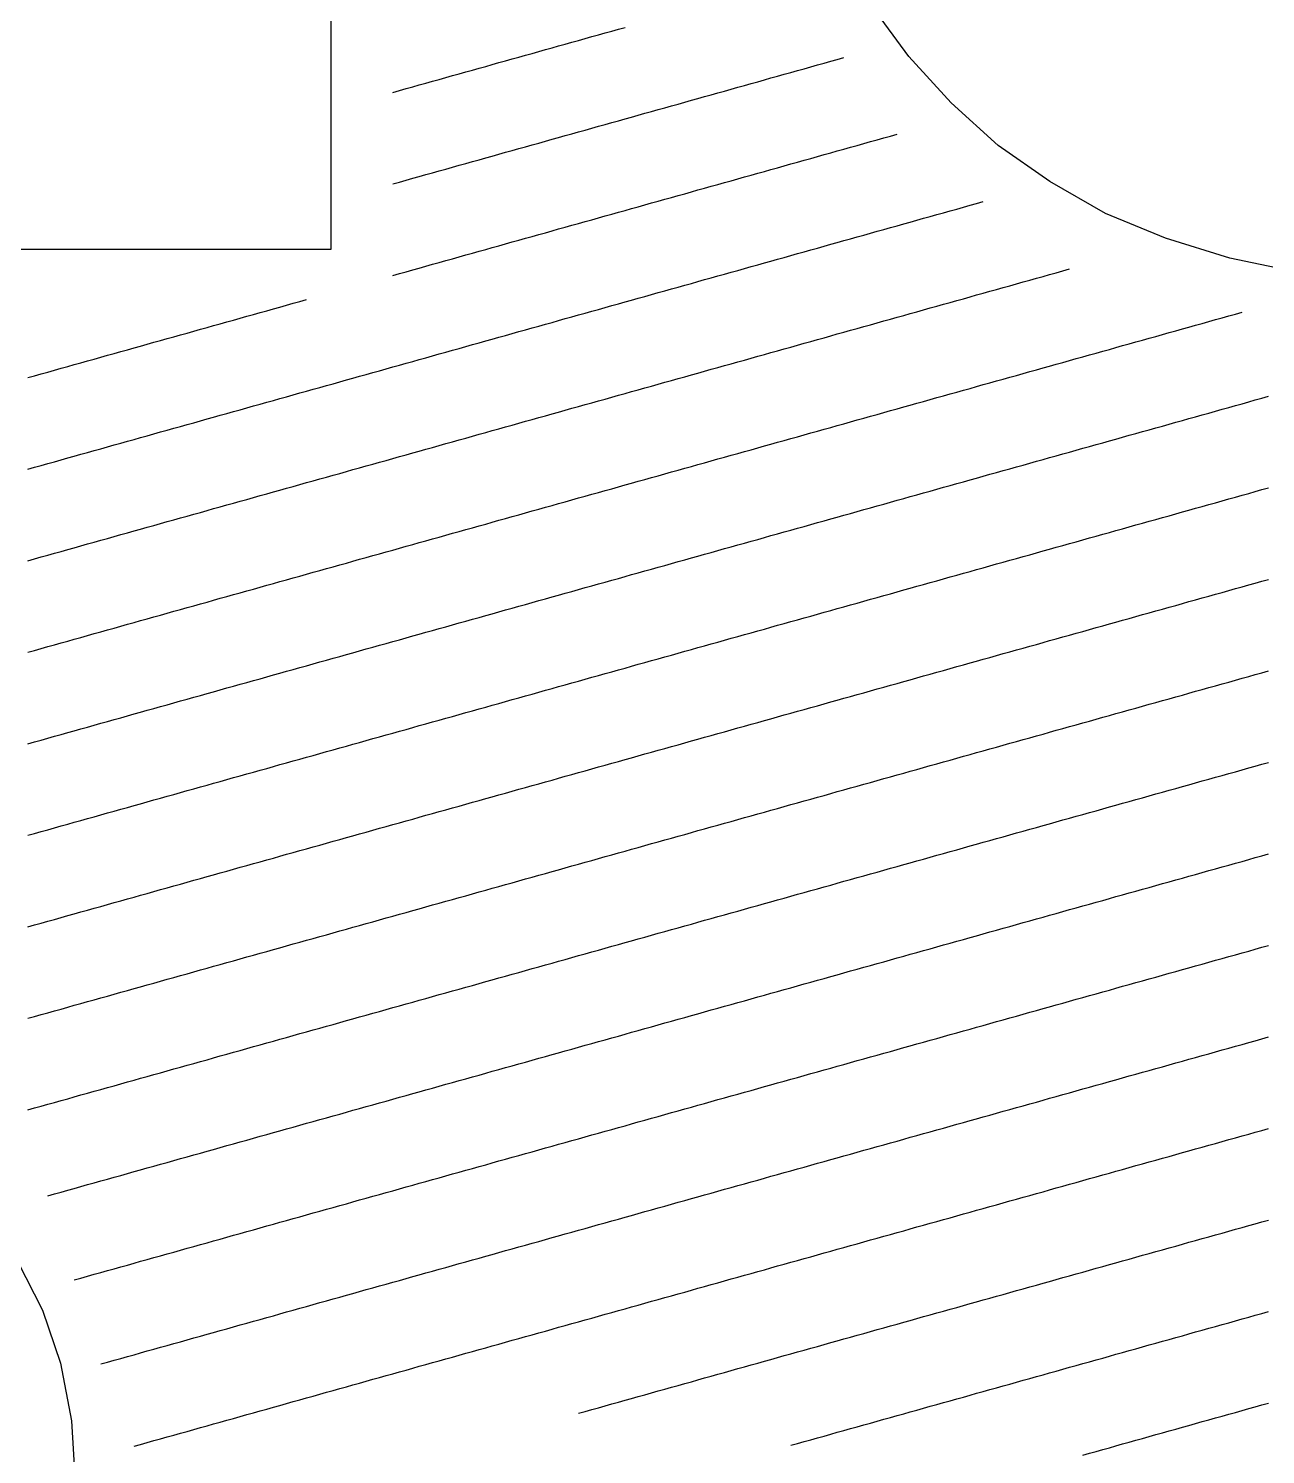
# Model space of a CAD drawing. Header units: millimetres. Extents: x 7 to 193, y 7 to 313.
# Drawn here: x 48.98 to 92.24, y 94.06 to 143.91 of the extents above; entities that cross this region are included whole.
import ezdxf

# ---------------------------------------------------------------- set-up
doc = ezdxf.new("R2010")
doc.units = ezdxf.units.MM
doc.layers.add('STUDY_GUIDES', color=7, linetype='Continuous')
doc.layers.add('STUDY_LETTER_BOUNDARY', color=7, linetype='Continuous')

msp = doc.modelspace()

# ---------------------------------------------------------------- linework, layer by layer
at = {"layer": 'STUDY_GUIDES'}
for points in [[(61.72, 141.6816), (61.952, 141.7466), (62.184, 141.8115), (62.416, 141.8765), (62.648, 141.9414), (62.88, 142.0064), (63.112, 142.0714), (63.344, 142.1363), (63.576, 142.2013), (63.808, 142.2662), (64.04, 142.3312), (64.272, 142.3962), (64.504, 142.4611), (64.736, 142.5261), (64.968, 142.591), (65.2, 142.656), (65.432, 142.721), (65.664, 142.7859), (65.896, 142.8509), (66.128, 142.9158), (66.36, 142.9808), (66.592, 143.0458), (66.824, 143.1107), (67.056, 143.1757), (67.288, 143.2406), (67.52, 143.3056), (67.752, 143.3706), (67.984, 143.4355), (68.216, 143.5005), (68.448, 143.5654), (68.68, 143.6304), (68.912, 143.6954), (69.144, 143.7603), (69.376, 143.8253), (69.608, 143.8902), (69.84, 143.9552)], [(61.72, 138.4816), (61.952, 138.5466), (62.184, 138.6115), (62.416, 138.6765), (62.648, 138.7414), (62.88, 138.8064), (63.112, 138.8714), (63.344, 138.9363), (63.576, 139.0013), (63.808, 139.0662), (64.04, 139.1312), (64.272, 139.1962), (64.504, 139.2611), (64.736, 139.3261), (64.968, 139.391), (65.2, 139.456), (65.432, 139.521), (65.664, 139.5859), (65.896, 139.6509), (66.128, 139.7158), (66.36, 139.7808), (66.592, 139.8458), (66.824, 139.9107), (67.056, 139.9757), (67.288, 140.0406), (67.52, 140.1056), (67.752, 140.1706), (67.984, 140.2355), (68.216, 140.3005), (68.448, 140.3654), (68.68, 140.4304), (68.912, 140.4954), (69.144, 140.5603), (69.376, 140.6253), (69.608, 140.6902), (69.84, 140.7552), (70.072, 140.8202), (70.304, 140.8851), (70.536, 140.9501), (70.768, 141.015), (71, 141.08), (71.232, 141.145), (71.464, 141.2099), (71.696, 141.2749), (71.928, 141.3398), (72.16, 141.4048), (72.392, 141.4698), (72.624, 141.5347), (72.856, 141.5997), (73.088, 141.6646), (73.32, 141.7296), (73.552, 141.7946), (73.784, 141.8595), (74.016, 141.9245), (74.248, 141.9894), (74.48, 142.0544), (74.712, 142.1194), (74.944, 142.1843), (75.176, 142.2493), (75.408, 142.3142), (75.64, 142.3792), (75.872, 142.4442), (76.104, 142.5091), (76.336, 142.5741), (76.568, 142.639), (76.8, 142.704), (77.032, 142.769), (77.264, 142.8339), (77.496, 142.8989)], [(61.72, 135.2816), (61.952, 135.3466), (62.184, 135.4115), (62.416, 135.4765), (62.648, 135.5414), (62.88, 135.6064), (63.112, 135.6714), (63.344, 135.7363), (63.576, 135.8013), (63.808, 135.8662), (64.04, 135.9312), (64.272, 135.9962), (64.504, 136.0611), (64.736, 136.1261), (64.968, 136.191), (65.2, 136.256), (65.432, 136.321), (65.664, 136.3859), (65.896, 136.4509), (66.128, 136.5158), (66.36, 136.5808), (66.592, 136.6458), (66.824, 136.7107), (67.056, 136.7757), (67.288, 136.8406), (67.52, 136.9056), (67.752, 136.9706), (67.984, 137.0355), (68.216, 137.1005), (68.448, 137.1654), (68.68, 137.2304), (68.912, 137.2954), (69.144, 137.3603), (69.376, 137.4253), (69.608, 137.4902), (69.84, 137.5552), (70.072, 137.6202), (70.304, 137.6851), (70.536, 137.7501), (70.768, 137.815), (71, 137.88), (71.232, 137.945), (71.464, 138.0099), (71.696, 138.0749), (71.928, 138.1398), (72.16, 138.2048), (72.392, 138.2698), (72.624, 138.3347), (72.856, 138.3997), (73.088, 138.4646), (73.32, 138.5296), (73.552, 138.5946), (73.784, 138.6595), (74.016, 138.7245), (74.248, 138.7894), (74.48, 138.8544), (74.712, 138.9194), (74.944, 138.9843), (75.176, 139.0493), (75.408, 139.1142), (75.64, 139.1792), (75.872, 139.2442), (76.104, 139.3091), (76.336, 139.3741), (76.568, 139.439), (76.8, 139.504), (77.032, 139.569), (77.264, 139.6339), (77.496, 139.6989), (77.728, 139.7638), (77.96, 139.8288), (78.192, 139.8938), (78.424, 139.9587), (78.656, 140.0237), (78.888, 140.0886), (79.12, 140.1536), (79.352, 140.2186)], [(48.96, 128.5088), (49.192, 128.5738), (49.424, 128.6387), (49.656, 128.7037), (49.888, 128.7686), (50.12, 128.8336), (50.352, 128.8986), (50.584, 128.9635), (50.816, 129.0285), (51.048, 129.0934), (51.28, 129.1584), (51.512, 129.2234), (51.744, 129.2883), (51.976, 129.3533), (52.208, 129.4182), (52.44, 129.4832), (52.672, 129.5482), (52.904, 129.6131), (53.136, 129.6781), (53.368, 129.743), (53.6, 129.808), (53.832, 129.873), (54.064, 129.9379), (54.296, 130.0029), (54.528, 130.0678), (54.76, 130.1328), (54.992, 130.1978), (55.224, 130.2627), (55.456, 130.3277), (55.688, 130.3926), (55.92, 130.4576), (56.152, 130.5226), (56.384, 130.5875), (56.616, 130.6525), (56.848, 130.7174), (57.08, 130.7824), (57.312, 130.8474), (57.544, 130.9123), (57.776, 130.9773), (58.008, 131.0422), (58.24, 131.1072), (58.472, 131.1722), (58.704, 131.2371), (58.936, 131.3021), (59.168, 131.367), (59.4, 131.432), (59.632, 131.497), (59.864, 131.5619), (60.096, 131.6269), (60.328, 131.6918), (60.56, 131.7568), (60.792, 131.8218), (61.024, 131.8867), (61.256, 131.9517), (61.488, 132.0166), (61.72, 132.0816), (61.952, 132.1466), (62.184, 132.2115), (62.416, 132.2765), (62.648, 132.3414), (62.88, 132.4064), (63.112, 132.4714), (63.344, 132.5363), (63.576, 132.6013), (63.808, 132.6662), (64.04, 132.7312), (64.272, 132.7962), (64.504, 132.8611), (64.736, 132.9261), (64.968, 132.991), (65.2, 133.056), (65.432, 133.121), (65.664, 133.1859), (65.896, 133.2509), (66.128, 133.3158), (66.36, 133.3808), (66.592, 133.4458), (66.824, 133.5107), (67.056, 133.5757), (67.288, 133.6406), (67.52, 133.7056), (67.752, 133.7706), (67.984, 133.8355), (68.216, 133.9005), (68.448, 133.9654), (68.68, 134.0304), (68.912, 134.0954), (69.144, 134.1603), (69.376, 134.2253), (69.608, 134.2902), (69.84, 134.3552), (70.072, 134.4202), (70.304, 134.4851), (70.536, 134.5501), (70.768, 134.615), (71, 134.68), (71.232, 134.745), (71.464, 134.8099), (71.696, 134.8749), (71.928, 134.9398), (72.16, 135.0048), (72.392, 135.0698), (72.624, 135.1347), (72.856, 135.1997), (73.088, 135.2646), (73.32, 135.3296), (73.552, 135.3946), (73.784, 135.4595), (74.016, 135.5245), (74.248, 135.5894), (74.48, 135.6544), (74.712, 135.7194), (74.944, 135.7843), (75.176, 135.8493), (75.408, 135.9142), (75.64, 135.9792), (75.872, 136.0442), (76.104, 136.1091), (76.336, 136.1741), (76.568, 136.239), (76.8, 136.304), (77.032, 136.369), (77.264, 136.4339), (77.496, 136.4989), (77.728, 136.5638), (77.96, 136.6288), (78.192, 136.6938), (78.424, 136.7587), (78.656, 136.8237), (78.888, 136.8886), (79.12, 136.9536), (79.352, 137.0186), (79.584, 137.0835), (79.816, 137.1485), (80.048, 137.2134), (80.28, 137.2784), (80.512, 137.3434), (80.744, 137.4083), (80.976, 137.4733), (81.208, 137.5382), (81.44, 137.6032), (81.672, 137.6682), (81.904, 137.7331), (82.136, 137.7981), (82.368, 137.863)], [(48.96, 125.3088), (49.192, 125.3738), (49.424, 125.4387), (49.656, 125.5037), (49.888, 125.5686), (50.12, 125.6336), (50.352, 125.6986), (50.584, 125.7635), (50.816, 125.8285), (51.048, 125.8934), (51.28, 125.9584), (51.512, 126.0234), (51.744, 126.0883), (51.976, 126.1533), (52.208, 126.2182), (52.44, 126.2832), (52.672, 126.3482), (52.904, 126.4131), (53.136, 126.4781), (53.368, 126.543), (53.6, 126.608), (53.832, 126.673), (54.064, 126.7379), (54.296, 126.8029), (54.528, 126.8678), (54.76, 126.9328), (54.992, 126.9978), (55.224, 127.0627), (55.456, 127.1277), (55.688, 127.1926), (55.92, 127.2576), (56.152, 127.3226), (56.384, 127.3875), (56.616, 127.4525), (56.848, 127.5174), (57.08, 127.5824), (57.312, 127.6474), (57.544, 127.7123), (57.776, 127.7773), (58.008, 127.8422), (58.24, 127.9072), (58.472, 127.9722), (58.704, 128.0371), (58.936, 128.1021), (59.168, 128.167), (59.4, 128.232), (59.632, 128.297), (59.864, 128.3619), (60.096, 128.4269), (60.328, 128.4918), (60.56, 128.5568), (60.792, 128.6218), (61.024, 128.6867), (61.256, 128.7517), (61.488, 128.8166), (61.72, 128.8816), (61.952, 128.9466), (62.184, 129.0115), (62.416, 129.0765), (62.648, 129.1414), (62.88, 129.2064), (63.112, 129.2714), (63.344, 129.3363), (63.576, 129.4013), (63.808, 129.4662), (64.04, 129.5312), (64.272, 129.5962), (64.504, 129.6611), (64.736, 129.7261), (64.968, 129.791), (65.2, 129.856), (65.432, 129.921), (65.664, 129.9859), (65.896, 130.0509), (66.128, 130.1158), (66.36, 130.1808), (66.592, 130.2458), (66.824, 130.3107), (67.056, 130.3757), (67.288, 130.4406), (67.52, 130.5056), (67.752, 130.5706), (67.984, 130.6355), (68.216, 130.7005), (68.448, 130.7654), (68.68, 130.8304), (68.912, 130.8954), (69.144, 130.9603), (69.376, 131.0253), (69.608, 131.0902), (69.84, 131.1552), (70.072, 131.2202), (70.304, 131.2851), (70.536, 131.3501), (70.768, 131.415), (71, 131.48), (71.232, 131.545), (71.464, 131.6099), (71.696, 131.6749), (71.928, 131.7398), (72.16, 131.8048), (72.392, 131.8698), (72.624, 131.9347), (72.856, 131.9997), (73.088, 132.0646), (73.32, 132.1296), (73.552, 132.1946), (73.784, 132.2595), (74.016, 132.3245), (74.248, 132.3894), (74.48, 132.4544), (74.712, 132.5194), (74.944, 132.5843), (75.176, 132.6493), (75.408, 132.7142), (75.64, 132.7792), (75.872, 132.8442), (76.104, 132.9091), (76.336, 132.9741), (76.568, 133.039), (76.8, 133.104), (77.032, 133.169), (77.264, 133.2339), (77.496, 133.2989), (77.728, 133.3638), (77.96, 133.4288), (78.192, 133.4938), (78.424, 133.5587), (78.656, 133.6237), (78.888, 133.6886), (79.12, 133.7536), (79.352, 133.8186), (79.584, 133.8835), (79.816, 133.9485), (80.048, 134.0134), (80.28, 134.0784), (80.512, 134.1434), (80.744, 134.2083), (80.976, 134.2733), (81.208, 134.3382), (81.44, 134.4032), (81.672, 134.4682), (81.904, 134.5331), (82.136, 134.5981), (82.368, 134.663), (82.6, 134.728), (82.832, 134.793), (83.064, 134.8579), (83.296, 134.9229), (83.528, 134.9878), (83.76, 135.0528), (83.992, 135.1178), (84.224, 135.1827), (84.456, 135.2477), (84.688, 135.3126), (84.92, 135.3776), (85.152, 135.4426), (85.384, 135.5075)], [(48.96, 131.7088), (49.192, 131.7738), (49.424, 131.8387), (49.656, 131.9037), (49.888, 131.9686), (50.12, 132.0336), (50.352, 132.0986), (50.584, 132.1635), (50.816, 132.2285), (51.048, 132.2934), (51.28, 132.3584), (51.512, 132.4234), (51.744, 132.4883), (51.976, 132.5533), (52.208, 132.6182), (52.44, 132.6832), (52.672, 132.7482), (52.904, 132.8131), (53.136, 132.8781), (53.368, 132.943), (53.6, 133.008), (53.832, 133.073), (54.064, 133.1379), (54.296, 133.2029), (54.528, 133.2678), (54.76, 133.3328), (54.992, 133.3978), (55.224, 133.4627), (55.456, 133.5277), (55.688, 133.5926), (55.92, 133.6576), (56.152, 133.7226), (56.384, 133.7875), (56.616, 133.8525), (56.848, 133.9174), (57.08, 133.9824), (57.312, 134.0474), (57.544, 134.1123), (57.776, 134.1773), (58.008, 134.2422), (58.24, 134.3072), (58.472, 134.3722), (58.704, 134.4371)], [(48.96, 122.1088), (49.192, 122.1738), (49.424, 122.2387), (49.656, 122.3037), (49.888, 122.3686), (50.12, 122.4336), (50.352, 122.4986), (50.584, 122.5635), (50.816, 122.6285), (51.048, 122.6934), (51.28, 122.7584), (51.512, 122.8234), (51.744, 122.8883), (51.976, 122.9533), (52.208, 123.0182), (52.44, 123.0832), (52.672, 123.1482), (52.904, 123.2131), (53.136, 123.2781), (53.368, 123.343), (53.6, 123.408), (53.832, 123.473), (54.064, 123.5379), (54.296, 123.6029), (54.528, 123.6678), (54.76, 123.7328), (54.992, 123.7978), (55.224, 123.8627), (55.456, 123.9277), (55.688, 123.9926), (55.92, 124.0576), (56.152, 124.1226), (56.384, 124.1875), (56.616, 124.2525), (56.848, 124.3174), (57.08, 124.3824), (57.312, 124.4474), (57.544, 124.5123), (57.776, 124.5773), (58.008, 124.6422), (58.24, 124.7072), (58.472, 124.7722), (58.704, 124.8371), (58.936, 124.9021), (59.168, 124.967), (59.4, 125.032), (59.632, 125.097), (59.864, 125.1619), (60.096, 125.2269), (60.328, 125.2918), (60.56, 125.3568), (60.792, 125.4218), (61.024, 125.4867), (61.256, 125.5517), (61.488, 125.6166), (61.72, 125.6816), (61.952, 125.7466), (62.184, 125.8115), (62.416, 125.8765), (62.648, 125.9414), (62.88, 126.0064), (63.112, 126.0714), (63.344, 126.1363), (63.576, 126.2013), (63.808, 126.2662), (64.04, 126.3312), (64.272, 126.3962), (64.504, 126.4611), (64.736, 126.5261), (64.968, 126.591), (65.2, 126.656), (65.432, 126.721), (65.664, 126.7859), (65.896, 126.8509), (66.128, 126.9158), (66.36, 126.9808), (66.592, 127.0458), (66.824, 127.1107), (67.056, 127.1757), (67.288, 127.2406), (67.52, 127.3056), (67.752, 127.3706), (67.984, 127.4355), (68.216, 127.5005), (68.448, 127.5654), (68.68, 127.6304), (68.912, 127.6954), (69.144, 127.7603), (69.376, 127.8253), (69.608, 127.8902), (69.84, 127.9552), (70.072, 128.0202), (70.304, 128.0851), (70.536, 128.1501), (70.768, 128.215), (71, 128.28), (71.232, 128.345), (71.464, 128.4099), (71.696, 128.4749), (71.928, 128.5398), (72.16, 128.6048), (72.392, 128.6698), (72.624, 128.7347), (72.856, 128.7997), (73.088, 128.8646), (73.32, 128.9296), (73.552, 128.9946), (73.784, 129.0595), (74.016, 129.1245), (74.248, 129.1894), (74.48, 129.2544), (74.712, 129.3194), (74.944, 129.3843), (75.176, 129.4493), (75.408, 129.5142), (75.64, 129.5792), (75.872, 129.6442), (76.104, 129.7091), (76.336, 129.7741), (76.568, 129.839), (76.8, 129.904), (77.032, 129.969), (77.264, 130.0339), (77.496, 130.0989), (77.728, 130.1638), (77.96, 130.2288), (78.192, 130.2938), (78.424, 130.3587), (78.656, 130.4237), (78.888, 130.4886), (79.12, 130.5536), (79.352, 130.6186), (79.584, 130.6835), (79.816, 130.7485), (80.048, 130.8134), (80.28, 130.8784), (80.512, 130.9434), (80.744, 131.0083), (80.976, 131.0733), (81.208, 131.1382), (81.44, 131.2032), (81.672, 131.2682), (81.904, 131.3331), (82.136, 131.3981), (82.368, 131.463), (82.6, 131.528), (82.832, 131.593), (83.064, 131.6579), (83.296, 131.7229), (83.528, 131.7878), (83.76, 131.8528), (83.992, 131.9178), (84.224, 131.9827), (84.456, 132.0477), (84.688, 132.1126), (84.92, 132.1776), (85.152, 132.2426), (85.384, 132.3075), (85.616, 132.3725), (85.848, 132.4374), (86.08, 132.5024), (86.312, 132.5674), (86.544, 132.6323), (86.776, 132.6973), (87.008, 132.7622), (87.24, 132.8272), (87.472, 132.8922), (87.704, 132.9571), (87.936, 133.0221), (88.168, 133.087), (88.4, 133.152), (88.632, 133.217), (88.864, 133.2819), (89.096, 133.3469), (89.328, 133.4118), (89.56, 133.4768), (89.792, 133.5418), (90.024, 133.6067), (90.256, 133.6717), (90.488, 133.7366), (90.72, 133.8016), (90.952, 133.8666), (91.184, 133.9315), (91.416, 133.9965)], [(48.96, 118.9088), (49.192, 118.9738), (49.424, 119.0387), (49.656, 119.1037), (49.888, 119.1686), (50.12, 119.2336), (50.352, 119.2986), (50.584, 119.3635), (50.816, 119.4285), (51.048, 119.4934), (51.28, 119.5584), (51.512, 119.6234), (51.744, 119.6883), (51.976, 119.7533), (52.208, 119.8182), (52.44, 119.8832), (52.672, 119.9482), (52.904, 120.0131), (53.136, 120.0781), (53.368, 120.143), (53.6, 120.208), (53.832, 120.273), (54.064, 120.3379), (54.296, 120.4029), (54.528, 120.4678), (54.76, 120.5328), (54.992, 120.5978), (55.224, 120.6627), (55.456, 120.7277), (55.688, 120.7926), (55.92, 120.8576), (56.152, 120.9226), (56.384, 120.9875), (56.616, 121.0525), (56.848, 121.1174), (57.08, 121.1824), (57.312, 121.2474), (57.544, 121.3123), (57.776, 121.3773), (58.008, 121.4422), (58.24, 121.5072), (58.472, 121.5722), (58.704, 121.6371), (58.936, 121.7021), (59.168, 121.767), (59.4, 121.832), (59.632, 121.897), (59.864, 121.9619), (60.096, 122.0269), (60.328, 122.0918), (60.56, 122.1568), (60.792, 122.2218), (61.024, 122.2867), (61.256, 122.3517), (61.488, 122.4166), (61.72, 122.4816), (61.952, 122.5466), (62.184, 122.6115), (62.416, 122.6765), (62.648, 122.7414), (62.88, 122.8064), (63.112, 122.8714), (63.344, 122.9363), (63.576, 123.0013), (63.808, 123.0662), (64.04, 123.1312), (64.272, 123.1962), (64.504, 123.2611), (64.736, 123.3261), (64.968, 123.391), (65.2, 123.456), (65.432, 123.521), (65.664, 123.5859), (65.896, 123.6509), (66.128, 123.7158), (66.36, 123.7808), (66.592, 123.8458), (66.824, 123.9107), (67.056, 123.9757), (67.288, 124.0406), (67.52, 124.1056), (67.752, 124.1706), (67.984, 124.2355), (68.216, 124.3005), (68.448, 124.3654), (68.68, 124.4304), (68.912, 124.4954), (69.144, 124.5603), (69.376, 124.6253), (69.608, 124.6902), (69.84, 124.7552), (70.072, 124.8202), (70.304, 124.8851), (70.536, 124.9501), (70.768, 125.015), (71, 125.08), (71.232, 125.145), (71.464, 125.2099), (71.696, 125.2749), (71.928, 125.3398), (72.16, 125.4048), (72.392, 125.4698), (72.624, 125.5347), (72.856, 125.5997), (73.088, 125.6646), (73.32, 125.7296), (73.552, 125.7946), (73.784, 125.8595), (74.016, 125.9245), (74.248, 125.9894), (74.48, 126.0544), (74.712, 126.1194), (74.944, 126.1843), (75.176, 126.2493), (75.408, 126.3142), (75.64, 126.3792), (75.872, 126.4442), (76.104, 126.5091), (76.336, 126.5741), (76.568, 126.639), (76.8, 126.704), (77.032, 126.769), (77.264, 126.8339), (77.496, 126.8989), (77.728, 126.9638), (77.96, 127.0288), (78.192, 127.0938), (78.424, 127.1587), (78.656, 127.2237), (78.888, 127.2886), (79.12, 127.3536), (79.352, 127.4186), (79.584, 127.4835), (79.816, 127.5485), (80.048, 127.6134), (80.28, 127.6784), (80.512, 127.7434), (80.744, 127.8083), (80.976, 127.8733), (81.208, 127.9382), (81.44, 128.0032), (81.672, 128.0682), (81.904, 128.1331), (82.136, 128.1981), (82.368, 128.263), (82.6, 128.328), (82.832, 128.393), (83.064, 128.4579), (83.296, 128.5229), (83.528, 128.5878), (83.76, 128.6528), (83.992, 128.7178), (84.224, 128.7827), (84.456, 128.8477), (84.688, 128.9126), (84.92, 128.9776), (85.152, 129.0426), (85.384, 129.1075), (85.616, 129.1725), (85.848, 129.2374), (86.08, 129.3024), (86.312, 129.3674), (86.544, 129.4323), (86.776, 129.4973), (87.008, 129.5622), (87.24, 129.6272), (87.472, 129.6922), (87.704, 129.7571), (87.936, 129.8221), (88.168, 129.887), (88.4, 129.952), (88.632, 130.017), (88.864, 130.0819), (89.096, 130.1469), (89.328, 130.2118), (89.56, 130.2768), (89.792, 130.3418), (90.024, 130.4067), (90.256, 130.4717), (90.488, 130.5366), (90.72, 130.6016), (90.952, 130.6666), (91.184, 130.7315), (91.416, 130.7965), (91.648, 130.8614), (91.88, 130.9264), (92.112, 130.9914), (92.344, 131.0563)], [(48.96, 115.7088), (49.192, 115.7738), (49.424, 115.8387), (49.656, 115.9037), (49.888, 115.9686), (50.12, 116.0336), (50.352, 116.0986), (50.584, 116.1635), (50.816, 116.2285), (51.048, 116.2934), (51.28, 116.3584), (51.512, 116.4234), (51.744, 116.4883), (51.976, 116.5533), (52.208, 116.6182), (52.44, 116.6832), (52.672, 116.7482), (52.904, 116.8131), (53.136, 116.8781), (53.368, 116.943), (53.6, 117.008), (53.832, 117.073), (54.064, 117.1379), (54.296, 117.2029), (54.528, 117.2678), (54.76, 117.3328), (54.992, 117.3978), (55.224, 117.4627), (55.456, 117.5277), (55.688, 117.5926), (55.92, 117.6576), (56.152, 117.7226), (56.384, 117.7875), (56.616, 117.8525), (56.848, 117.9174), (57.08, 117.9824), (57.312, 118.0474), (57.544, 118.1123), (57.776, 118.1773), (58.008, 118.2422), (58.24, 118.3072), (58.472, 118.3722), (58.704, 118.4371), (58.936, 118.5021), (59.168, 118.567), (59.4, 118.632), (59.632, 118.697), (59.864, 118.7619), (60.096, 118.8269), (60.328, 118.8918), (60.56, 118.9568), (60.792, 119.0218), (61.024, 119.0867), (61.256, 119.1517), (61.488, 119.2166), (61.72, 119.2816), (61.952, 119.3466), (62.184, 119.4115), (62.416, 119.4765), (62.648, 119.5414), (62.88, 119.6064), (63.112, 119.6714), (63.344, 119.7363), (63.576, 119.8013), (63.808, 119.8662), (64.04, 119.9312), (64.272, 119.9962), (64.504, 120.0611), (64.736, 120.1261), (64.968, 120.191), (65.2, 120.256), (65.432, 120.321), (65.664, 120.3859), (65.896, 120.4509), (66.128, 120.5158), (66.36, 120.5808), (66.592, 120.6458), (66.824, 120.7107), (67.056, 120.7757), (67.288, 120.8406), (67.52, 120.9056), (67.752, 120.9706), (67.984, 121.0355), (68.216, 121.1005), (68.448, 121.1654), (68.68, 121.2304), (68.912, 121.2954), (69.144, 121.3603), (69.376, 121.4253), (69.608, 121.4902), (69.84, 121.5552), (70.072, 121.6202), (70.304, 121.6851), (70.536, 121.7501), (70.768, 121.815), (71, 121.88), (71.232, 121.945), (71.464, 122.0099), (71.696, 122.0749), (71.928, 122.1398), (72.16, 122.2048), (72.392, 122.2698), (72.624, 122.3347), (72.856, 122.3997), (73.088, 122.4646), (73.32, 122.5296), (73.552, 122.5946), (73.784, 122.6595), (74.016, 122.7245), (74.248, 122.7894), (74.48, 122.8544), (74.712, 122.9194), (74.944, 122.9843), (75.176, 123.0493), (75.408, 123.1142), (75.64, 123.1792), (75.872, 123.2442), (76.104, 123.3091), (76.336, 123.3741), (76.568, 123.439), (76.8, 123.504), (77.032, 123.569), (77.264, 123.6339), (77.496, 123.6989), (77.728, 123.7638), (77.96, 123.8288), (78.192, 123.8938), (78.424, 123.9587), (78.656, 124.0237), (78.888, 124.0886), (79.12, 124.1536), (79.352, 124.2186), (79.584, 124.2835), (79.816, 124.3485), (80.048, 124.4134), (80.28, 124.4784), (80.512, 124.5434), (80.744, 124.6083), (80.976, 124.6733), (81.208, 124.7382), (81.44, 124.8032), (81.672, 124.8682), (81.904, 124.9331), (82.136, 124.9981), (82.368, 125.063), (82.6, 125.128), (82.832, 125.193), (83.064, 125.2579), (83.296, 125.3229), (83.528, 125.3878), (83.76, 125.4528), (83.992, 125.5178), (84.224, 125.5827), (84.456, 125.6477), (84.688, 125.7126), (84.92, 125.7776), (85.152, 125.8426), (85.384, 125.9075), (85.616, 125.9725), (85.848, 126.0374), (86.08, 126.1024), (86.312, 126.1674), (86.544, 126.2323), (86.776, 126.2973), (87.008, 126.3622), (87.24, 126.4272), (87.472, 126.4922), (87.704, 126.5571), (87.936, 126.6221), (88.168, 126.687), (88.4, 126.752), (88.632, 126.817), (88.864, 126.8819), (89.096, 126.9469), (89.328, 127.0118), (89.56, 127.0768), (89.792, 127.1418), (90.024, 127.2067), (90.256, 127.2717), (90.488, 127.3366), (90.72, 127.4016), (90.952, 127.4666), (91.184, 127.5315), (91.416, 127.5965), (91.648, 127.6614), (91.88, 127.7264), (92.112, 127.7914), (92.344, 127.8563)], [(48.96, 112.5088), (49.192, 112.5738), (49.424, 112.6387), (49.656, 112.7037), (49.888, 112.7686), (50.12, 112.8336), (50.352, 112.8986), (50.584, 112.9635), (50.816, 113.0285), (51.048, 113.0934), (51.28, 113.1584), (51.512, 113.2234), (51.744, 113.2883), (51.976, 113.3533), (52.208, 113.4182), (52.44, 113.4832), (52.672, 113.5482), (52.904, 113.6131), (53.136, 113.6781), (53.368, 113.743), (53.6, 113.808), (53.832, 113.873), (54.064, 113.9379), (54.296, 114.0029), (54.528, 114.0678), (54.76, 114.1328), (54.992, 114.1978), (55.224, 114.2627), (55.456, 114.3277), (55.688, 114.3926), (55.92, 114.4576), (56.152, 114.5226), (56.384, 114.5875), (56.616, 114.6525), (56.848, 114.7174), (57.08, 114.7824), (57.312, 114.8474), (57.544, 114.9123), (57.776, 114.9773), (58.008, 115.0422), (58.24, 115.1072), (58.472, 115.1722), (58.704, 115.2371), (58.936, 115.3021), (59.168, 115.367), (59.4, 115.432), (59.632, 115.497), (59.864, 115.5619), (60.096, 115.6269), (60.328, 115.6918), (60.56, 115.7568), (60.792, 115.8218), (61.024, 115.8867), (61.256, 115.9517), (61.488, 116.0166), (61.72, 116.0816), (61.952, 116.1466), (62.184, 116.2115), (62.416, 116.2765), (62.648, 116.3414), (62.88, 116.4064), (63.112, 116.4714), (63.344, 116.5363), (63.576, 116.6013), (63.808, 116.6662), (64.04, 116.7312), (64.272, 116.7962), (64.504, 116.8611), (64.736, 116.9261), (64.968, 116.991), (65.2, 117.056), (65.432, 117.121), (65.664, 117.1859), (65.896, 117.2509), (66.128, 117.3158), (66.36, 117.3808), (66.592, 117.4458), (66.824, 117.5107), (67.056, 117.5757), (67.288, 117.6406), (67.52, 117.7056), (67.752, 117.7706), (67.984, 117.8355), (68.216, 117.9005), (68.448, 117.9654), (68.68, 118.0304), (68.912, 118.0954), (69.144, 118.1603), (69.376, 118.2253), (69.608, 118.2902), (69.84, 118.3552), (70.072, 118.4202), (70.304, 118.4851), (70.536, 118.5501), (70.768, 118.615), (71, 118.68), (71.232, 118.745), (71.464, 118.8099), (71.696, 118.8749), (71.928, 118.9398), (72.16, 119.0048), (72.392, 119.0698), (72.624, 119.1347), (72.856, 119.1997), (73.088, 119.2646), (73.32, 119.3296), (73.552, 119.3946), (73.784, 119.4595), (74.016, 119.5245), (74.248, 119.5894), (74.48, 119.6544), (74.712, 119.7194), (74.944, 119.7843), (75.176, 119.8493), (75.408, 119.9142), (75.64, 119.9792), (75.872, 120.0442), (76.104, 120.1091), (76.336, 120.1741), (76.568, 120.239), (76.8, 120.304), (77.032, 120.369), (77.264, 120.4339), (77.496, 120.4989), (77.728, 120.5638), (77.96, 120.6288), (78.192, 120.6938), (78.424, 120.7587), (78.656, 120.8237), (78.888, 120.8886), (79.12, 120.9536), (79.352, 121.0186), (79.584, 121.0835), (79.816, 121.1485), (80.048, 121.2134), (80.28, 121.2784), (80.512, 121.3434), (80.744, 121.4083), (80.976, 121.4733), (81.208, 121.5382), (81.44, 121.6032), (81.672, 121.6682), (81.904, 121.7331), (82.136, 121.7981), (82.368, 121.863), (82.6, 121.928), (82.832, 121.993), (83.064, 122.0579), (83.296, 122.1229), (83.528, 122.1878), (83.76, 122.2528), (83.992, 122.3178), (84.224, 122.3827), (84.456, 122.4477), (84.688, 122.5126), (84.92, 122.5776), (85.152, 122.6426), (85.384, 122.7075), (85.616, 122.7725), (85.848, 122.8374), (86.08, 122.9024), (86.312, 122.9674), (86.544, 123.0323), (86.776, 123.0973), (87.008, 123.1622), (87.24, 123.2272), (87.472, 123.2922), (87.704, 123.3571), (87.936, 123.4221), (88.168, 123.487), (88.4, 123.552), (88.632, 123.617), (88.864, 123.6819), (89.096, 123.7469), (89.328, 123.8118), (89.56, 123.8768), (89.792, 123.9418), (90.024, 124.0067), (90.256, 124.0717), (90.488, 124.1366), (90.72, 124.2016), (90.952, 124.2666), (91.184, 124.3315), (91.416, 124.3965), (91.648, 124.4614), (91.88, 124.5264), (92.112, 124.5914), (92.344, 124.6563)], [(48.96, 109.3088), (49.192, 109.3738), (49.424, 109.4387), (49.656, 109.5037), (49.888, 109.5686), (50.12, 109.6336), (50.352, 109.6986), (50.584, 109.7635), (50.816, 109.8285), (51.048, 109.8934), (51.28, 109.9584), (51.512, 110.0234), (51.744, 110.0883), (51.976, 110.1533), (52.208, 110.2182), (52.44, 110.2832), (52.672, 110.3482), (52.904, 110.4131), (53.136, 110.4781), (53.368, 110.543), (53.6, 110.608), (53.832, 110.673), (54.064, 110.7379), (54.296, 110.8029), (54.528, 110.8678), (54.76, 110.9328), (54.992, 110.9978), (55.224, 111.0627), (55.456, 111.1277), (55.688, 111.1926), (55.92, 111.2576), (56.152, 111.3226), (56.384, 111.3875), (56.616, 111.4525), (56.848, 111.5174), (57.08, 111.5824), (57.312, 111.6474), (57.544, 111.7123), (57.776, 111.7773), (58.008, 111.8422), (58.24, 111.9072), (58.472, 111.9722), (58.704, 112.0371), (58.936, 112.1021), (59.168, 112.167), (59.4, 112.232), (59.632, 112.297), (59.864, 112.3619), (60.096, 112.4269), (60.328, 112.4918), (60.56, 112.5568), (60.792, 112.6218), (61.024, 112.6867), (61.256, 112.7517), (61.488, 112.8166), (61.72, 112.8816), (61.952, 112.9466), (62.184, 113.0115), (62.416, 113.0765), (62.648, 113.1414), (62.88, 113.2064), (63.112, 113.2714), (63.344, 113.3363), (63.576, 113.4013), (63.808, 113.4662), (64.04, 113.5312), (64.272, 113.5962), (64.504, 113.6611), (64.736, 113.7261), (64.968, 113.791), (65.2, 113.856), (65.432, 113.921), (65.664, 113.9859), (65.896, 114.0509), (66.128, 114.1158), (66.36, 114.1808), (66.592, 114.2458), (66.824, 114.3107), (67.056, 114.3757), (67.288, 114.4406), (67.52, 114.5056), (67.752, 114.5706), (67.984, 114.6355), (68.216, 114.7005), (68.448, 114.7654), (68.68, 114.8304), (68.912, 114.8954), (69.144, 114.9603), (69.376, 115.0253), (69.608, 115.0902), (69.84, 115.1552), (70.072, 115.2202), (70.304, 115.2851), (70.536, 115.3501), (70.768, 115.415), (71, 115.48), (71.232, 115.545), (71.464, 115.6099), (71.696, 115.6749), (71.928, 115.7398), (72.16, 115.8048), (72.392, 115.8698), (72.624, 115.9347), (72.856, 115.9997), (73.088, 116.0646), (73.32, 116.1296), (73.552, 116.1946), (73.784, 116.2595), (74.016, 116.3245), (74.248, 116.3894), (74.48, 116.4544), (74.712, 116.5194), (74.944, 116.5843), (75.176, 116.6493), (75.408, 116.7142), (75.64, 116.7792), (75.872, 116.8442), (76.104, 116.9091), (76.336, 116.9741), (76.568, 117.039), (76.8, 117.104), (77.032, 117.169), (77.264, 117.2339), (77.496, 117.2989), (77.728, 117.3638), (77.96, 117.4288), (78.192, 117.4938), (78.424, 117.5587), (78.656, 117.6237), (78.888, 117.6886), (79.12, 117.7536), (79.352, 117.8186), (79.584, 117.8835), (79.816, 117.9485), (80.048, 118.0134), (80.28, 118.0784), (80.512, 118.1434), (80.744, 118.2083), (80.976, 118.2733), (81.208, 118.3382), (81.44, 118.4032), (81.672, 118.4682), (81.904, 118.5331), (82.136, 118.5981), (82.368, 118.663), (82.6, 118.728), (82.832, 118.793), (83.064, 118.8579), (83.296, 118.9229), (83.528, 118.9878), (83.76, 119.0528), (83.992, 119.1178), (84.224, 119.1827), (84.456, 119.2477), (84.688, 119.3126), (84.92, 119.3776), (85.152, 119.4426), (85.384, 119.5075), (85.616, 119.5725), (85.848, 119.6374), (86.08, 119.7024), (86.312, 119.7674), (86.544, 119.8323), (86.776, 119.8973), (87.008, 119.9622), (87.24, 120.0272), (87.472, 120.0922), (87.704, 120.1571), (87.936, 120.2221), (88.168, 120.287), (88.4, 120.352), (88.632, 120.417), (88.864, 120.4819), (89.096, 120.5469), (89.328, 120.6118), (89.56, 120.6768), (89.792, 120.7418), (90.024, 120.8067), (90.256, 120.8717), (90.488, 120.9366), (90.72, 121.0016), (90.952, 121.0666), (91.184, 121.1315), (91.416, 121.1965), (91.648, 121.2614), (91.88, 121.3264), (92.112, 121.3914), (92.344, 121.4563)], [(48.96, 106.1088), (49.192, 106.1738), (49.424, 106.2387), (49.656, 106.3037), (49.888, 106.3686), (50.12, 106.4336), (50.352, 106.4986), (50.584, 106.5635), (50.816, 106.6285), (51.048, 106.6934), (51.28, 106.7584), (51.512, 106.8234), (51.744, 106.8883), (51.976, 106.9533), (52.208, 107.0182), (52.44, 107.0832), (52.672, 107.1482), (52.904, 107.2131), (53.136, 107.2781), (53.368, 107.343), (53.6, 107.408), (53.832, 107.473), (54.064, 107.5379), (54.296, 107.6029), (54.528, 107.6678), (54.76, 107.7328), (54.992, 107.7978), (55.224, 107.8627), (55.456, 107.9277), (55.688, 107.9926), (55.92, 108.0576), (56.152, 108.1226), (56.384, 108.1875), (56.616, 108.2525), (56.848, 108.3174), (57.08, 108.3824), (57.312, 108.4474), (57.544, 108.5123), (57.776, 108.5773), (58.008, 108.6422), (58.24, 108.7072), (58.472, 108.7722), (58.704, 108.8371), (58.936, 108.9021), (59.168, 108.967), (59.4, 109.032), (59.632, 109.097), (59.864, 109.1619), (60.096, 109.2269), (60.328, 109.2918), (60.56, 109.3568), (60.792, 109.4218), (61.024, 109.4867), (61.256, 109.5517), (61.488, 109.6166), (61.72, 109.6816), (61.952, 109.7466), (62.184, 109.8115), (62.416, 109.8765), (62.648, 109.9414), (62.88, 110.0064), (63.112, 110.0714), (63.344, 110.1363), (63.576, 110.2013), (63.808, 110.2662), (64.04, 110.3312), (64.272, 110.3962), (64.504, 110.4611), (64.736, 110.5261), (64.968, 110.591), (65.2, 110.656), (65.432, 110.721), (65.664, 110.7859), (65.896, 110.8509), (66.128, 110.9158), (66.36, 110.9808), (66.592, 111.0458), (66.824, 111.1107), (67.056, 111.1757), (67.288, 111.2406), (67.52, 111.3056), (67.752, 111.3706), (67.984, 111.4355), (68.216, 111.5005), (68.448, 111.5654), (68.68, 111.6304), (68.912, 111.6954), (69.144, 111.7603), (69.376, 111.8253), (69.608, 111.8902), (69.84, 111.9552), (70.072, 112.0202), (70.304, 112.0851), (70.536, 112.1501), (70.768, 112.215), (71, 112.28), (71.232, 112.345), (71.464, 112.4099), (71.696, 112.4749), (71.928, 112.5398), (72.16, 112.6048), (72.392, 112.6698), (72.624, 112.7347), (72.856, 112.7997), (73.088, 112.8646), (73.32, 112.9296), (73.552, 112.9946), (73.784, 113.0595), (74.016, 113.1245), (74.248, 113.1894), (74.48, 113.2544), (74.712, 113.3194), (74.944, 113.3843), (75.176, 113.4493), (75.408, 113.5142), (75.64, 113.5792), (75.872, 113.6442), (76.104, 113.7091), (76.336, 113.7741), (76.568, 113.839), (76.8, 113.904), (77.032, 113.969), (77.264, 114.0339), (77.496, 114.0989), (77.728, 114.1638), (77.96, 114.2288), (78.192, 114.2938), (78.424, 114.3587), (78.656, 114.4237), (78.888, 114.4886), (79.12, 114.5536), (79.352, 114.6186), (79.584, 114.6835), (79.816, 114.7485), (80.048, 114.8134), (80.28, 114.8784), (80.512, 114.9434), (80.744, 115.0083), (80.976, 115.0733), (81.208, 115.1382), (81.44, 115.2032), (81.672, 115.2682), (81.904, 115.3331), (82.136, 115.3981), (82.368, 115.463), (82.6, 115.528), (82.832, 115.593), (83.064, 115.6579), (83.296, 115.7229), (83.528, 115.7878), (83.76, 115.8528), (83.992, 115.9178), (84.224, 115.9827), (84.456, 116.0477), (84.688, 116.1126), (84.92, 116.1776), (85.152, 116.2426), (85.384, 116.3075), (85.616, 116.3725), (85.848, 116.4374), (86.08, 116.5024), (86.312, 116.5674), (86.544, 116.6323), (86.776, 116.6973), (87.008, 116.7622), (87.24, 116.8272), (87.472, 116.8922), (87.704, 116.9571), (87.936, 117.0221), (88.168, 117.087), (88.4, 117.152), (88.632, 117.217), (88.864, 117.2819), (89.096, 117.3469), (89.328, 117.4118), (89.56, 117.4768), (89.792, 117.5418), (90.024, 117.6067), (90.256, 117.6717), (90.488, 117.7366), (90.72, 117.8016), (90.952, 117.8666), (91.184, 117.9315), (91.416, 117.9965), (91.648, 118.0614), (91.88, 118.1264), (92.112, 118.1914), (92.344, 118.2563)], [(49.656, 103.1037), (49.888, 103.1686), (50.12, 103.2336), (50.352, 103.2986), (50.584, 103.3635), (50.816, 103.4285), (51.048, 103.4934), (51.28, 103.5584), (51.512, 103.6234), (51.744, 103.6883), (51.976, 103.7533), (52.208, 103.8182), (52.44, 103.8832), (52.672, 103.9482), (52.904, 104.0131), (53.136, 104.0781), (53.368, 104.143), (53.6, 104.208), (53.832, 104.273), (54.064, 104.3379), (54.296, 104.4029), (54.528, 104.4678), (54.76, 104.5328), (54.992, 104.5978), (55.224, 104.6627), (55.456, 104.7277), (55.688, 104.7926), (55.92, 104.8576), (56.152, 104.9226), (56.384, 104.9875), (56.616, 105.0525), (56.848, 105.1174), (57.08, 105.1824), (57.312, 105.2474), (57.544, 105.3123), (57.776, 105.3773), (58.008, 105.4422), (58.24, 105.5072), (58.472, 105.5722), (58.704, 105.6371), (58.936, 105.7021), (59.168, 105.767), (59.4, 105.832), (59.632, 105.897), (59.864, 105.9619), (60.096, 106.0269), (60.328, 106.0918), (60.56, 106.1568), (60.792, 106.2218), (61.024, 106.2867), (61.256, 106.3517), (61.488, 106.4166), (61.72, 106.4816), (61.952, 106.5466), (62.184, 106.6115), (62.416, 106.6765), (62.648, 106.7414), (62.88, 106.8064), (63.112, 106.8714), (63.344, 106.9363), (63.576, 107.0013), (63.808, 107.0662), (64.04, 107.1312), (64.272, 107.1962), (64.504, 107.2611), (64.736, 107.3261), (64.968, 107.391), (65.2, 107.456), (65.432, 107.521), (65.664, 107.5859), (65.896, 107.6509), (66.128, 107.7158), (66.36, 107.7808), (66.592, 107.8458), (66.824, 107.9107), (67.056, 107.9757), (67.288, 108.0406), (67.52, 108.1056), (67.752, 108.1706), (67.984, 108.2355), (68.216, 108.3005), (68.448, 108.3654), (68.68, 108.4304), (68.912, 108.4954), (69.144, 108.5603), (69.376, 108.6253), (69.608, 108.6902), (69.84, 108.7552), (70.072, 108.8202), (70.304, 108.8851), (70.536, 108.9501), (70.768, 109.015), (71, 109.08), (71.232, 109.145), (71.464, 109.2099), (71.696, 109.2749), (71.928, 109.3398), (72.16, 109.4048), (72.392, 109.4698), (72.624, 109.5347), (72.856, 109.5997), (73.088, 109.6646), (73.32, 109.7296), (73.552, 109.7946), (73.784, 109.8595), (74.016, 109.9245), (74.248, 109.9894), (74.48, 110.0544), (74.712, 110.1194), (74.944, 110.1843), (75.176, 110.2493), (75.408, 110.3142), (75.64, 110.3792), (75.872, 110.4442), (76.104, 110.5091), (76.336, 110.5741), (76.568, 110.639), (76.8, 110.704), (77.032, 110.769), (77.264, 110.8339), (77.496, 110.8989), (77.728, 110.9638), (77.96, 111.0288), (78.192, 111.0938), (78.424, 111.1587), (78.656, 111.2237), (78.888, 111.2886), (79.12, 111.3536), (79.352, 111.4186), (79.584, 111.4835), (79.816, 111.5485), (80.048, 111.6134), (80.28, 111.6784), (80.512, 111.7434), (80.744, 111.8083), (80.976, 111.8733), (81.208, 111.9382), (81.44, 112.0032), (81.672, 112.0682), (81.904, 112.1331), (82.136, 112.1981), (82.368, 112.263), (82.6, 112.328), (82.832, 112.393), (83.064, 112.4579), (83.296, 112.5229), (83.528, 112.5878), (83.76, 112.6528), (83.992, 112.7178), (84.224, 112.7827), (84.456, 112.8477), (84.688, 112.9126), (84.92, 112.9776), (85.152, 113.0426), (85.384, 113.1075), (85.616, 113.1725), (85.848, 113.2374), (86.08, 113.3024), (86.312, 113.3674), (86.544, 113.4323), (86.776, 113.4973), (87.008, 113.5622), (87.24, 113.6272), (87.472, 113.6922), (87.704, 113.7571), (87.936, 113.8221), (88.168, 113.887), (88.4, 113.952), (88.632, 114.017), (88.864, 114.0819), (89.096, 114.1469), (89.328, 114.2118), (89.56, 114.2768), (89.792, 114.3418), (90.024, 114.4067), (90.256, 114.4717), (90.488, 114.5366), (90.72, 114.6016), (90.952, 114.6666), (91.184, 114.7315), (91.416, 114.7965), (91.648, 114.8614), (91.88, 114.9264), (92.112, 114.9914), (92.344, 115.0563)], [(50.584, 100.1635), (50.816, 100.2285), (51.048, 100.2934), (51.28, 100.3584), (51.512, 100.4234), (51.744, 100.4883), (51.976, 100.5533), (52.208, 100.6182), (52.44, 100.6832), (52.672, 100.7482), (52.904, 100.8131), (53.136, 100.8781), (53.368, 100.943), (53.6, 101.008), (53.832, 101.073), (54.064, 101.1379), (54.296, 101.2029), (54.528, 101.2678), (54.76, 101.3328), (54.992, 101.3978), (55.224, 101.4627), (55.456, 101.5277), (55.688, 101.5926), (55.92, 101.6576), (56.152, 101.7226), (56.384, 101.7875), (56.616, 101.8525), (56.848, 101.9174), (57.08, 101.9824), (57.312, 102.0474), (57.544, 102.1123), (57.776, 102.1773), (58.008, 102.2422), (58.24, 102.3072), (58.472, 102.3722), (58.704, 102.4371), (58.936, 102.5021), (59.168, 102.567), (59.4, 102.632), (59.632, 102.697), (59.864, 102.7619), (60.096, 102.8269), (60.328, 102.8918), (60.56, 102.9568), (60.792, 103.0218), (61.024, 103.0867), (61.256, 103.1517), (61.488, 103.2166), (61.72, 103.2816), (61.952, 103.3466), (62.184, 103.4115), (62.416, 103.4765), (62.648, 103.5414), (62.88, 103.6064), (63.112, 103.6714), (63.344, 103.7363), (63.576, 103.8013), (63.808, 103.8662), (64.04, 103.9312), (64.272, 103.9962), (64.504, 104.0611), (64.736, 104.1261), (64.968, 104.191), (65.2, 104.256), (65.432, 104.321), (65.664, 104.3859), (65.896, 104.4509), (66.128, 104.5158), (66.36, 104.5808), (66.592, 104.6458), (66.824, 104.7107), (67.056, 104.7757), (67.288, 104.8406), (67.52, 104.9056), (67.752, 104.9706), (67.984, 105.0355), (68.216, 105.1005), (68.448, 105.1654), (68.68, 105.2304), (68.912, 105.2954), (69.144, 105.3603), (69.376, 105.4253), (69.608, 105.4902), (69.84, 105.5552), (70.072, 105.6202), (70.304, 105.6851), (70.536, 105.7501), (70.768, 105.815), (71, 105.88), (71.232, 105.945), (71.464, 106.0099), (71.696, 106.0749), (71.928, 106.1398), (72.16, 106.2048), (72.392, 106.2698), (72.624, 106.3347), (72.856, 106.3997), (73.088, 106.4646), (73.32, 106.5296), (73.552, 106.5946), (73.784, 106.6595), (74.016, 106.7245), (74.248, 106.7894), (74.48, 106.8544), (74.712, 106.9194), (74.944, 106.9843), (75.176, 107.0493), (75.408, 107.1142), (75.64, 107.1792), (75.872, 107.2442), (76.104, 107.3091), (76.336, 107.3741), (76.568, 107.439), (76.8, 107.504), (77.032, 107.569), (77.264, 107.6339), (77.496, 107.6989), (77.728, 107.7638), (77.96, 107.8288), (78.192, 107.8938), (78.424, 107.9587), (78.656, 108.0237), (78.888, 108.0886), (79.12, 108.1536), (79.352, 108.2186), (79.584, 108.2835), (79.816, 108.3485), (80.048, 108.4134), (80.28, 108.4784), (80.512, 108.5434), (80.744, 108.6083), (80.976, 108.6733), (81.208, 108.7382), (81.44, 108.8032), (81.672, 108.8682), (81.904, 108.9331), (82.136, 108.9981), (82.368, 109.063), (82.6, 109.128), (82.832, 109.193), (83.064, 109.2579), (83.296, 109.3229), (83.528, 109.3878), (83.76, 109.4528), (83.992, 109.5178), (84.224, 109.5827), (84.456, 109.6477), (84.688, 109.7126), (84.92, 109.7776), (85.152, 109.8426), (85.384, 109.9075), (85.616, 109.9725), (85.848, 110.0374), (86.08, 110.1024), (86.312, 110.1674), (86.544, 110.2323), (86.776, 110.2973), (87.008, 110.3622), (87.24, 110.4272), (87.472, 110.4922), (87.704, 110.5571), (87.936, 110.6221), (88.168, 110.687), (88.4, 110.752), (88.632, 110.817), (88.864, 110.8819), (89.096, 110.9469), (89.328, 111.0118), (89.56, 111.0768), (89.792, 111.1418), (90.024, 111.2067), (90.256, 111.2717), (90.488, 111.3366), (90.72, 111.4016), (90.952, 111.4666), (91.184, 111.5315), (91.416, 111.5965), (91.648, 111.6614), (91.88, 111.7264), (92.112, 111.7914), (92.344, 111.8563)], [(51.512, 97.2234), (51.744, 97.2883), (51.976, 97.3533), (52.208, 97.4182), (52.44, 97.4832), (52.672, 97.5482), (52.904, 97.6131), (53.136, 97.6781), (53.368, 97.743), (53.6, 97.808), (53.832, 97.873), (54.064, 97.9379), (54.296, 98.0029), (54.528, 98.0678), (54.76, 98.1328), (54.992, 98.1978), (55.224, 98.2627), (55.456, 98.3277), (55.688, 98.3926), (55.92, 98.4576), (56.152, 98.5226), (56.384, 98.5875), (56.616, 98.6525), (56.848, 98.7174), (57.08, 98.7824), (57.312, 98.8474), (57.544, 98.9123), (57.776, 98.9773), (58.008, 99.0422), (58.24, 99.1072), (58.472, 99.1722), (58.704, 99.2371), (58.936, 99.3021), (59.168, 99.367), (59.4, 99.432), (59.632, 99.497), (59.864, 99.5619), (60.096, 99.6269), (60.328, 99.6918), (60.56, 99.7568), (60.792, 99.8218), (61.024, 99.8867), (61.256, 99.9517), (61.488, 100.0166), (61.72, 100.0816), (61.952, 100.1466), (62.184, 100.2115), (62.416, 100.2765), (62.648, 100.3414), (62.88, 100.4064), (63.112, 100.4714), (63.344, 100.5363), (63.576, 100.6013), (63.808, 100.6662), (64.04, 100.7312), (64.272, 100.7962), (64.504, 100.8611), (64.736, 100.9261), (64.968, 100.991), (65.2, 101.056), (65.432, 101.121), (65.664, 101.1859), (65.896, 101.2509), (66.128, 101.3158), (66.36, 101.3808), (66.592, 101.4458), (66.824, 101.5107), (67.056, 101.5757), (67.288, 101.6406), (67.52, 101.7056), (67.752, 101.7706), (67.984, 101.8355), (68.216, 101.9005), (68.448, 101.9654), (68.68, 102.0304), (68.912, 102.0954), (69.144, 102.1603), (69.376, 102.2253), (69.608, 102.2902), (69.84, 102.3552), (70.072, 102.4202), (70.304, 102.4851), (70.536, 102.5501), (70.768, 102.615), (71, 102.68), (71.232, 102.745), (71.464, 102.8099), (71.696, 102.8749), (71.928, 102.9398), (72.16, 103.0048), (72.392, 103.0698), (72.624, 103.1347), (72.856, 103.1997), (73.088, 103.2646), (73.32, 103.3296), (73.552, 103.3946), (73.784, 103.4595), (74.016, 103.5245), (74.248, 103.5894), (74.48, 103.6544), (74.712, 103.7194), (74.944, 103.7843), (75.176, 103.8493), (75.408, 103.9142), (75.64, 103.9792), (75.872, 104.0442), (76.104, 104.1091), (76.336, 104.1741), (76.568, 104.239), (76.8, 104.304), (77.032, 104.369), (77.264, 104.4339), (77.496, 104.4989), (77.728, 104.5638), (77.96, 104.6288), (78.192, 104.6938), (78.424, 104.7587), (78.656, 104.8237), (78.888, 104.8886), (79.12, 104.9536), (79.352, 105.0186), (79.584, 105.0835), (79.816, 105.1485), (80.048, 105.2134), (80.28, 105.2784), (80.512, 105.3434), (80.744, 105.4083), (80.976, 105.4733), (81.208, 105.5382), (81.44, 105.6032), (81.672, 105.6682), (81.904, 105.7331), (82.136, 105.7981), (82.368, 105.863), (82.6, 105.928), (82.832, 105.993), (83.064, 106.0579), (83.296, 106.1229), (83.528, 106.1878), (83.76, 106.2528), (83.992, 106.3178), (84.224, 106.3827), (84.456, 106.4477), (84.688, 106.5126), (84.92, 106.5776), (85.152, 106.6426), (85.384, 106.7075), (85.616, 106.7725), (85.848, 106.8374), (86.08, 106.9024), (86.312, 106.9674), (86.544, 107.0323), (86.776, 107.0973), (87.008, 107.1622), (87.24, 107.2272), (87.472, 107.2922), (87.704, 107.3571), (87.936, 107.4221), (88.168, 107.487), (88.4, 107.552), (88.632, 107.617), (88.864, 107.6819), (89.096, 107.7469), (89.328, 107.8118), (89.56, 107.8768), (89.792, 107.9418), (90.024, 108.0067), (90.256, 108.0717), (90.488, 108.1366), (90.72, 108.2016), (90.952, 108.2666), (91.184, 108.3315), (91.416, 108.3965), (91.648, 108.4614), (91.88, 108.5264), (92.112, 108.5914), (92.344, 108.6563)], [(52.672, 94.3482), (52.904, 94.4131), (53.136, 94.4781), (53.368, 94.543), (53.6, 94.608), (53.832, 94.673), (54.064, 94.7379), (54.296, 94.8029), (54.528, 94.8678), (54.76, 94.9328), (54.992, 94.9978), (55.224, 95.0627), (55.456, 95.1277), (55.688, 95.1926), (55.92, 95.2576), (56.152, 95.3226), (56.384, 95.3875), (56.616, 95.4525), (56.848, 95.5174), (57.08, 95.5824), (57.312, 95.6474), (57.544, 95.7123), (57.776, 95.7773), (58.008, 95.8422), (58.24, 95.9072), (58.472, 95.9722), (58.704, 96.0371), (58.936, 96.1021), (59.168, 96.167), (59.4, 96.232), (59.632, 96.297), (59.864, 96.3619), (60.096, 96.4269), (60.328, 96.4918), (60.56, 96.5568), (60.792, 96.6218), (61.024, 96.6867), (61.256, 96.7517), (61.488, 96.8166), (61.72, 96.8816), (61.952, 96.9466), (62.184, 97.0115), (62.416, 97.0765), (62.648, 97.1414), (62.88, 97.2064), (63.112, 97.2714), (63.344, 97.3363), (63.576, 97.4013), (63.808, 97.4662), (64.04, 97.5312), (64.272, 97.5962), (64.504, 97.6611), (64.736, 97.7261), (64.968, 97.791), (65.2, 97.856), (65.432, 97.921), (65.664, 97.9859), (65.896, 98.0509), (66.128, 98.1158), (66.36, 98.1808), (66.592, 98.2458), (66.824, 98.3107), (67.056, 98.3757), (67.288, 98.4406), (67.52, 98.5056), (67.752, 98.5706), (67.984, 98.6355), (68.216, 98.7005), (68.448, 98.7654), (68.68, 98.8304), (68.912, 98.8954), (69.144, 98.9603), (69.376, 99.0253), (69.608, 99.0902), (69.84, 99.1552), (70.072, 99.2202), (70.304, 99.2851), (70.536, 99.3501), (70.768, 99.415), (71, 99.48), (71.232, 99.545), (71.464, 99.6099), (71.696, 99.6749), (71.928, 99.7398), (72.16, 99.8048), (72.392, 99.8698), (72.624, 99.9347), (72.856, 99.9997), (73.088, 100.0646), (73.32, 100.1296), (73.552, 100.1946), (73.784, 100.2595), (74.016, 100.3245), (74.248, 100.3894), (74.48, 100.4544), (74.712, 100.5194), (74.944, 100.5843), (75.176, 100.6493), (75.408, 100.7142), (75.64, 100.7792), (75.872, 100.8442), (76.104, 100.9091), (76.336, 100.9741), (76.568, 101.039), (76.8, 101.104), (77.032, 101.169), (77.264, 101.2339), (77.496, 101.2989), (77.728, 101.3638), (77.96, 101.4288), (78.192, 101.4938), (78.424, 101.5587), (78.656, 101.6237), (78.888, 101.6886), (79.12, 101.7536), (79.352, 101.8186), (79.584, 101.8835), (79.816, 101.9485), (80.048, 102.0134), (80.28, 102.0784), (80.512, 102.1434), (80.744, 102.2083), (80.976, 102.2733), (81.208, 102.3382), (81.44, 102.4032), (81.672, 102.4682), (81.904, 102.5331), (82.136, 102.5981), (82.368, 102.663), (82.6, 102.728), (82.832, 102.793), (83.064, 102.8579), (83.296, 102.9229), (83.528, 102.9878), (83.76, 103.0528), (83.992, 103.1178), (84.224, 103.1827), (84.456, 103.2477), (84.688, 103.3126), (84.92, 103.3776), (85.152, 103.4426), (85.384, 103.5075), (85.616, 103.5725), (85.848, 103.6374), (86.08, 103.7024), (86.312, 103.7674), (86.544, 103.8323), (86.776, 103.8973), (87.008, 103.9622), (87.24, 104.0272), (87.472, 104.0922), (87.704, 104.1571), (87.936, 104.2221), (88.168, 104.287), (88.4, 104.352), (88.632, 104.417), (88.864, 104.4819), (89.096, 104.5469), (89.328, 104.6118), (89.56, 104.6768), (89.792, 104.7418), (90.024, 104.8067), (90.256, 104.8717), (90.488, 104.9366), (90.72, 105.0016), (90.952, 105.0666), (91.184, 105.1315), (91.416, 105.1965), (91.648, 105.2614), (91.88, 105.3264), (92.112, 105.3914), (92.344, 105.4563)], [(68.216, 95.5005), (68.448, 95.5654), (68.68, 95.6304), (68.912, 95.6954), (69.144, 95.7603), (69.376, 95.8253), (69.608, 95.8902), (69.84, 95.9552), (70.072, 96.0202), (70.304, 96.0851), (70.536, 96.1501), (70.768, 96.215), (71, 96.28), (71.232, 96.345), (71.464, 96.4099), (71.696, 96.4749), (71.928, 96.5398), (72.16, 96.6048), (72.392, 96.6698), (72.624, 96.7347), (72.856, 96.7997), (73.088, 96.8646), (73.32, 96.9296), (73.552, 96.9946), (73.784, 97.0595), (74.016, 97.1245), (74.248, 97.1894), (74.48, 97.2544), (74.712, 97.3194), (74.944, 97.3843), (75.176, 97.4493), (75.408, 97.5142), (75.64, 97.5792), (75.872, 97.6442), (76.104, 97.7091), (76.336, 97.7741), (76.568, 97.839), (76.8, 97.904), (77.032, 97.969), (77.264, 98.0339), (77.496, 98.0989), (77.728, 98.1638), (77.96, 98.2288), (78.192, 98.2938), (78.424, 98.3587), (78.656, 98.4237), (78.888, 98.4886), (79.12, 98.5536), (79.352, 98.6186), (79.584, 98.6835), (79.816, 98.7485), (80.048, 98.8134), (80.28, 98.8784), (80.512, 98.9434), (80.744, 99.0083), (80.976, 99.0733), (81.208, 99.1382), (81.44, 99.2032), (81.672, 99.2682), (81.904, 99.3331), (82.136, 99.3981), (82.368, 99.463), (82.6, 99.528), (82.832, 99.593), (83.064, 99.6579), (83.296, 99.7229), (83.528, 99.7878), (83.76, 99.8528), (83.992, 99.9178), (84.224, 99.9827), (84.456, 100.0477), (84.688, 100.1126), (84.92, 100.1776), (85.152, 100.2426), (85.384, 100.3075), (85.616, 100.3725), (85.848, 100.4374), (86.08, 100.5024), (86.312, 100.5674), (86.544, 100.6323), (86.776, 100.6973), (87.008, 100.7622), (87.24, 100.8272), (87.472, 100.8922), (87.704, 100.9571), (87.936, 101.0221), (88.168, 101.087), (88.4, 101.152), (88.632, 101.217), (88.864, 101.2819), (89.096, 101.3469), (89.328, 101.4118), (89.56, 101.4768), (89.792, 101.5418), (90.024, 101.6067), (90.256, 101.6717), (90.488, 101.7366), (90.72, 101.8016), (90.952, 101.8666), (91.184, 101.9315), (91.416, 101.9965), (91.648, 102.0614), (91.88, 102.1264), (92.112, 102.1914), (92.344, 102.2563)], [(75.64, 94.3792), (75.872, 94.4442), (76.104, 94.5091), (76.336, 94.5741), (76.568, 94.639), (76.8, 94.704), (77.032, 94.769), (77.264, 94.8339), (77.496, 94.8989), (77.728, 94.9638), (77.96, 95.0288), (78.192, 95.0938), (78.424, 95.1587), (78.656, 95.2237), (78.888, 95.2886), (79.12, 95.3536), (79.352, 95.4186), (79.584, 95.4835), (79.816, 95.5485), (80.048, 95.6134), (80.28, 95.6784), (80.512, 95.7434), (80.744, 95.8083), (80.976, 95.8733), (81.208, 95.9382), (81.44, 96.0032), (81.672, 96.0682), (81.904, 96.1331), (82.136, 96.1981), (82.368, 96.263), (82.6, 96.328), (82.832, 96.393), (83.064, 96.4579), (83.296, 96.5229), (83.528, 96.5878), (83.76, 96.6528), (83.992, 96.7178), (84.224, 96.7827), (84.456, 96.8477), (84.688, 96.9126), (84.92, 96.9776), (85.152, 97.0426), (85.384, 97.1075), (85.616, 97.1725), (85.848, 97.2374), (86.08, 97.3024), (86.312, 97.3674), (86.544, 97.4323), (86.776, 97.4973), (87.008, 97.5622), (87.24, 97.6272), (87.472, 97.6922), (87.704, 97.7571), (87.936, 97.8221), (88.168, 97.887), (88.4, 97.952), (88.632, 98.017), (88.864, 98.0819), (89.096, 98.1469), (89.328, 98.2118), (89.56, 98.2768), (89.792, 98.3418), (90.024, 98.4067), (90.256, 98.4717), (90.488, 98.5366), (90.72, 98.6016), (90.952, 98.6666), (91.184, 98.7315), (91.416, 98.7965), (91.648, 98.8614), (91.88, 98.9264), (92.112, 98.9914), (92.344, 99.0563)], [(85.848, 94.0374), (86.08, 94.1024), (86.312, 94.1674), (86.544, 94.2323), (86.776, 94.2973), (87.008, 94.3622), (87.24, 94.4272), (87.472, 94.4922), (87.704, 94.5571), (87.936, 94.6221), (88.168, 94.687), (88.4, 94.752), (88.632, 94.817), (88.864, 94.8819), (89.096, 94.9469), (89.328, 95.0118), (89.56, 95.0768), (89.792, 95.1418), (90.024, 95.2067), (90.256, 95.2717), (90.488, 95.3366), (90.72, 95.4016), (90.952, 95.4666), (91.184, 95.5315), (91.416, 95.5965), (91.648, 95.6614), (91.88, 95.7264), (92.112, 95.7914), (92.344, 95.8563)]]:
    msp.add_lwpolyline(points, dxfattribs=at)
at = {"layer": 'STUDY_LETTER_BOUNDARY'}
msp.add_lwpolyline([(59.55, 136.19), (33.48, 136.19), (33.48, 150.5), (37.32, 150.5), (37.32, 160.01), (25.26, 181.67), (22.02, 181.67), (22.02, 195.98), (46.95, 195.98), (46.95, 181.67), (44.1, 181.67), (49.17, 169.46), (55.32, 181.67), (52.41, 181.67), (52.41, 195.98), (70.77, 195.98), (70.77, 181.67), (67.77, 181.67), (55.77, 160.01), (55.77, 150.5), (59.55, 150.5)], close=True, dxfattribs=at)
for points in [[(118.11, 144.68), (116.82, 142.94), (115.35, 141.32), (113.7, 139.82), (111.93, 138.56), (110.04, 137.45), (108.03, 136.58), (105.87, 135.89), (103.59, 135.38), (101.19, 135.08), (98.67, 134.99), (95.97, 135.08), (93.39, 135.38), (90.99, 135.89), (88.74, 136.58), (86.64, 137.45), (84.69, 138.56), (82.89, 139.82), (81.24, 141.32), (79.77, 142.94), (78.51, 144.65)], [(19.47, 73.13), (19.47, 95.66), (17.01, 95.66), (17.01, 105.98), (33.54, 105.98), (37.68, 105.89), (39.45, 105.74), (40.92, 105.56), (43.41, 105.02), (44.94, 104.39), (46.32, 103.49), (47.52, 102.29), (48.6, 100.82), (49.47, 99.11), (50.1, 97.25), (50.49, 95.24), (50.61, 93.08)]]:
    msp.add_lwpolyline(points, dxfattribs=at)

doc.saveas('drawing.dxf')
